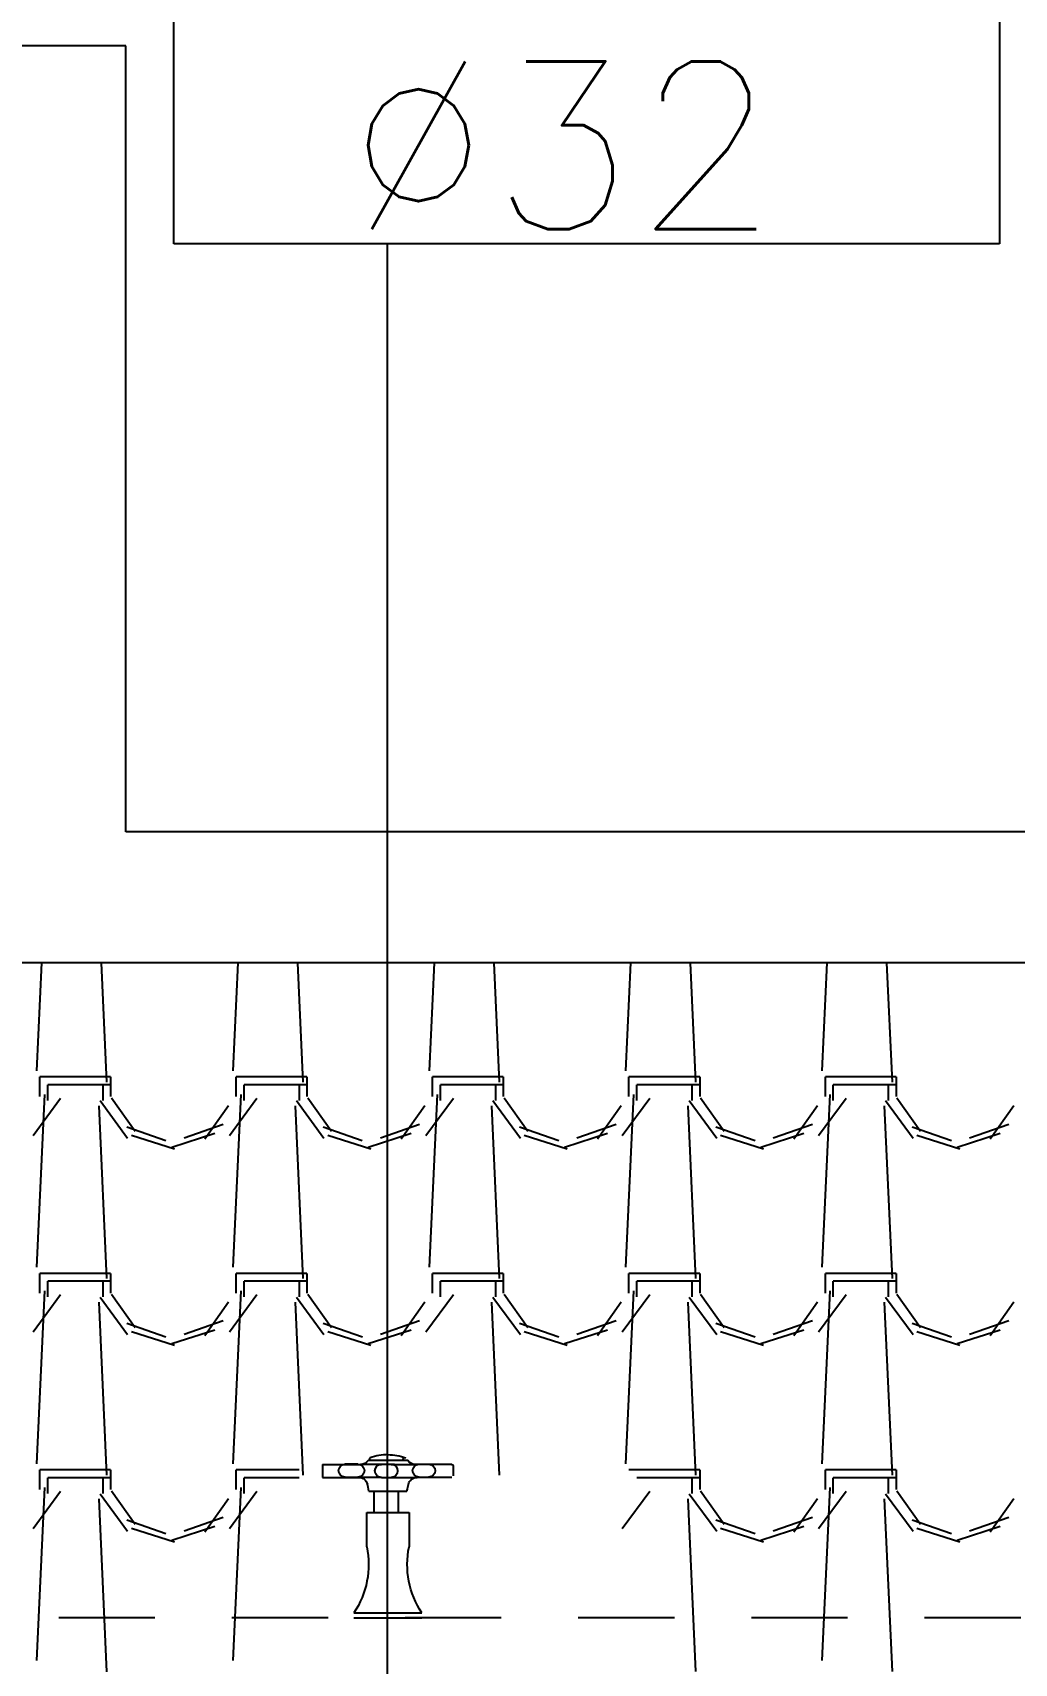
# Model space of a CAD drawing. Header units: millimetres. Extents: x 3923 to 4007, y 744 to 863.
# Drawn here: x 3935.954 to 3937.23, y 853.651 to 855.769 of the extents above; entities that cross this region are included whole.
import ezdxf
from ezdxf.enums import TextEntityAlignment as Align

# ---------------------------------------------------------------- set-up
doc = ezdxf.new("R2010")
doc.units = ezdxf.units.MM
doc.linetypes.add('HIDDEN2', pattern=[0.1875, 0.125, -0.0625])
for name, color, linetype in [('-HIDRO', 8, 'Continuous'), ('A-PEN-B', 5, 'Continuous'), ('HIDRO 01', 4, 'Continuous'), ('Prumadas_L', 1, 'Continuous'), ('Prumadas_Q', 3, 'Continuous'), ('Prumadas_T', 2, 'Continuous')]:
    doc.layers.add(name, color=color, linetype=linetype)
doc.styles.add('ROMANS', font='romans__.ttf', dxfattribs={"height": 0.1})

msp = doc.modelspace()

# ---------------------------------------------------------------- linework, layer by layer
at = {"layer": '-HIDRO'}
for p, q in [((3936.0752, 855.7515), (3930.9722, 855.7515)), ((3936.0752, 854.7309), (3936.0752, 855.7515)), ((3940.838, 854.7309), (3936.0752, 854.7309)), ((3940.838, 854.5608), (3931.1423, 854.5608))]:
    msp.add_line(p, q, dxfattribs=at)
at = {"layer": '-HIDRO', "linetype": 'Continuous'}
for p, q in [((3935.9655, 854.5608), (3935.9592, 854.4206)), ((3936.0431, 854.5608), (3936.0502, 854.4059)), ((3936.2207, 854.5608), (3936.2143, 854.4206)), ((3936.2983, 854.5608), (3936.3053, 854.4059)), ((3936.4758, 854.5608), (3936.4695, 854.4206)), ((3936.5534, 854.5608), (3936.5605, 854.4059)), ((3936.731, 854.5608), (3936.7246, 854.4206)), ((3936.8086, 854.5608), (3936.8156, 854.4059)), ((3936.9862, 854.5608), (3936.9798, 854.4206)), ((3937.0637, 854.5608), (3937.0708, 854.4059)), ((3936.0452, 854.4126), (3935.9636, 854.4126)), ((3935.9636, 854.3871), (3935.9636, 854.4126)), ((3936.0452, 854.4024), (3935.9738, 854.4024)), ((3935.9738, 854.382), (3935.9738, 854.4024)), ((3936.0554, 854.4126), (3936.0452, 854.4126)), ((3936.0452, 854.4024), (3936.0452, 854.382)), ((3936.0554, 854.4024), (3936.0452, 854.4024)), ((3936.0554, 854.4126), (3936.0554, 854.3871)), ((3936.3004, 854.4126), (3936.2187, 854.4126)), ((3936.2187, 854.3871), (3936.2187, 854.4126)), ((3936.3004, 854.4024), (3936.2289, 854.4024)), ((3936.2289, 854.382), (3936.2289, 854.4024)), ((3936.3106, 854.4126), (3936.3004, 854.4126)), ((3936.3004, 854.4024), (3936.3004, 854.382)), ((3936.3106, 854.4024), (3936.3004, 854.4024)), ((3936.3106, 854.4126), (3936.3106, 854.3871)), ((3936.5555, 854.4126), (3936.4739, 854.4126)), ((3936.4739, 854.3871), (3936.4739, 854.4126)), ((3936.5555, 854.4024), (3936.4841, 854.4024)), ((3936.4841, 854.382), (3936.4841, 854.4024)), ((3936.5657, 854.4126), (3936.5555, 854.4126)), ((3936.5555, 854.4024), (3936.5555, 854.382)), ((3936.5657, 854.4024), (3936.5555, 854.4024)), ((3936.5657, 854.4126), (3936.5657, 854.3871)), ((3936.8107, 854.4126), (3936.729, 854.4126)), ((3936.729, 854.3871), (3936.729, 854.4126)), ((3936.8107, 854.4024), (3936.7392, 854.4024)), ((3936.7392, 854.382), (3936.7392, 854.4024)), ((3936.8209, 854.4126), (3936.8107, 854.4126)), ((3936.8107, 854.4024), (3936.8107, 854.382)), ((3936.8209, 854.4024), (3936.8107, 854.4024)), ((3936.8209, 854.4126), (3936.8209, 854.3871)), ((3937.0658, 854.4126), (3936.9842, 854.4126)), ((3936.9842, 854.3871), (3936.9842, 854.4126)), ((3937.0658, 854.4024), (3936.9944, 854.4024)), ((3936.9944, 854.382), (3936.9944, 854.4024)), ((3937.076, 854.4126), (3937.0658, 854.4126)), ((3937.0658, 854.4024), (3937.0658, 854.382)), ((3937.076, 854.4024), (3937.0658, 854.4024)), ((3937.076, 854.4126), (3937.076, 854.3871)), ((3935.9548, 854.3367), (3935.9905, 854.3852)), ((3935.9694, 854.39), (3935.9592, 854.1654)), ((3936.04, 854.3753), (3936.0502, 854.1507)), ((3936.0419, 854.3818), (3936.0776, 854.3333)), ((3936.0566, 854.3856), (3936.0872, 854.3422)), ((3936.1779, 854.3323), (3936.2085, 854.3756)), ((3936.2099, 854.3367), (3936.2456, 854.3852)), ((3936.2245, 854.39), (3936.2143, 854.1654)), ((3936.2951, 854.3753), (3936.3053, 854.1507)), ((3936.297, 854.3818), (3936.3327, 854.3333)), ((3936.3117, 854.3856), (3936.3423, 854.3422)), ((3936.4331, 854.3323), (3936.4637, 854.3756)), ((3936.4651, 854.3367), (3936.5008, 854.3852)), ((3936.4797, 854.39), (3936.4695, 854.1654)), ((3936.5503, 854.3753), (3936.5605, 854.1507)), ((3936.5522, 854.3818), (3936.5879, 854.3333)), ((3936.5669, 854.3856), (3936.5975, 854.3422)), ((3936.6882, 854.3323), (3936.7188, 854.3757)), ((3936.7202, 854.3367), (3936.7559, 854.3852)), ((3936.7348, 854.39), (3936.7246, 854.1654)), ((3936.8054, 854.3753), (3936.8156, 854.1508)), ((3936.8073, 854.3818), (3936.843, 854.3333)), ((3936.822, 854.3856), (3936.8526, 854.3422)), ((3936.9434, 854.3323), (3936.974, 854.3757)), ((3936.9754, 854.3367), (3937.0111, 854.3852)), ((3936.99, 854.39), (3936.9798, 854.1654)), ((3937.0606, 854.3753), (3937.0708, 854.1508)), ((3937.0624, 854.3818), (3937.0982, 854.3333)), ((3937.0772, 854.3856), (3937.1078, 854.3422)), ((3937.1985, 854.3323), (3937.2291, 854.3757)), ((3936.0764, 854.348), (3936.1274, 854.3301)), ((3936.0824, 854.3372), (3936.1385, 854.3194)), ((3936.1348, 854.3216), (3936.1909, 854.3395)), ((3936.1509, 854.3335), (3936.2019, 854.3514)), ((3936.3315, 854.348), (3936.3825, 854.3301)), ((3936.3375, 854.3372), (3936.3937, 854.3194)), ((3936.3899, 854.3216), (3936.4461, 854.3395)), ((3936.406, 854.3335), (3936.457, 854.3514)), ((3936.5867, 854.348), (3936.6377, 854.3301)), ((3936.5927, 854.3372), (3936.6488, 854.3194)), ((3936.6451, 854.3216), (3936.7012, 854.3395)), ((3936.6612, 854.3335), (3936.7122, 854.3514)), ((3936.8418, 854.348), (3936.8928, 854.3301)), ((3936.8478, 854.3372), (3936.904, 854.3194)), ((3936.9002, 854.3216), (3936.9564, 854.3395)), ((3936.9163, 854.3335), (3936.9673, 854.3514)), ((3937.097, 854.348), (3937.148, 854.3301)), ((3937.103, 854.3372), (3937.1591, 854.3194)), ((3937.1554, 854.3216), (3937.2115, 854.3395)), ((3937.1715, 854.3335), (3937.2225, 854.3514)), ((3936.0452, 854.1575), (3935.9636, 854.1575)), ((3935.9636, 854.132), (3935.9636, 854.1575)), ((3936.0452, 854.1473), (3935.9738, 854.1473)), ((3935.9738, 854.1269), (3935.9738, 854.1473)), ((3936.0554, 854.1575), (3936.0452, 854.1575)), ((3936.0452, 854.1473), (3936.0452, 854.1269)), ((3936.0554, 854.1473), (3936.0452, 854.1473)), ((3936.0554, 854.1575), (3936.0554, 854.132)), ((3936.3004, 854.1575), (3936.2187, 854.1575)), ((3936.2187, 854.132), (3936.2187, 854.1575)), ((3936.3004, 854.1473), (3936.2289, 854.1473)), ((3936.2289, 854.1269), (3936.2289, 854.1473)), ((3936.3106, 854.1575), (3936.3004, 854.1575)), ((3936.3004, 854.1473), (3936.3004, 854.1269)), ((3936.3106, 854.1473), (3936.3004, 854.1473)), ((3936.3106, 854.1575), (3936.3106, 854.132)), ((3936.5555, 854.1575), (3936.4739, 854.1575)), ((3936.4739, 854.132), (3936.4739, 854.1575)), ((3936.5555, 854.1473), (3936.4841, 854.1473)), ((3936.4841, 854.1269), (3936.4841, 854.1473)), ((3936.5657, 854.1575), (3936.5555, 854.1575)), ((3936.5555, 854.1473), (3936.5555, 854.1269)), ((3936.5657, 854.1473), (3936.5555, 854.1473)), ((3936.5657, 854.1575), (3936.5657, 854.132)), ((3936.8107, 854.1575), (3936.729, 854.1575)), ((3936.729, 854.132), (3936.729, 854.1575)), ((3936.8107, 854.1473), (3936.7392, 854.1473)), ((3936.7392, 854.1269), (3936.7392, 854.1473)), ((3936.8209, 854.1575), (3936.8107, 854.1575)), ((3936.8107, 854.1473), (3936.8107, 854.1269)), ((3936.8209, 854.1473), (3936.8107, 854.1473)), ((3936.8209, 854.1575), (3936.8209, 854.132)), ((3937.0658, 854.1575), (3936.9842, 854.1575)), ((3936.9842, 854.132), (3936.9842, 854.1575)), ((3937.0658, 854.1473), (3936.9944, 854.1473)), ((3936.9944, 854.1269), (3936.9944, 854.1473)), ((3937.076, 854.1575), (3937.0658, 854.1575)), ((3937.0658, 854.1473), (3937.0658, 854.1269)), ((3937.076, 854.1473), (3937.0658, 854.1473)), ((3937.076, 854.1575), (3937.076, 854.132)), ((3935.9548, 854.0816), (3935.9905, 854.13)), ((3935.9694, 854.1348), (3935.9592, 853.9103)), ((3936.04, 854.1201), (3936.0502, 853.8956)), ((3936.0419, 854.1267), (3936.0776, 854.0782)), ((3936.0566, 854.1305), (3936.0872, 854.0871)), ((3936.1779, 854.0771), (3936.2085, 854.1205)), ((3936.2099, 854.0816), (3936.2456, 854.13)), ((3936.2245, 854.1348), (3936.2143, 853.9103)), ((3936.2951, 854.1201), (3936.3053, 853.8956)), ((3936.297, 854.1267), (3936.3327, 854.0782)), ((3936.3117, 854.1305), (3936.3423, 854.0871)), ((3936.4331, 854.0771), (3936.4637, 854.1205)), ((3936.4651, 854.0816), (3936.5008, 854.13)), ((3936.5503, 854.1201), (3936.5605, 853.8956)), ((3936.5522, 854.1267), (3936.5879, 854.0782)), ((3936.5669, 854.1305), (3936.5975, 854.0871)), ((3936.6882, 854.0771), (3936.7188, 854.1205)), ((3936.7202, 854.0816), (3936.7559, 854.13)), ((3936.7348, 854.1348), (3936.7246, 853.9103)), ((3936.8054, 854.1201), (3936.8156, 853.8956)), ((3936.8073, 854.1267), (3936.843, 854.0782)), ((3936.822, 854.1305), (3936.8526, 854.0871)), ((3936.9434, 854.0771), (3936.974, 854.1205)), ((3936.9754, 854.0816), (3937.0111, 854.13)), ((3936.99, 854.1348), (3936.9798, 853.9103)), ((3937.0606, 854.1201), (3937.0708, 853.8956)), ((3937.0625, 854.1267), (3937.0982, 854.0782)), ((3937.0772, 854.1305), (3937.1078, 854.0871)), ((3937.1985, 854.0771), (3937.2291, 854.1205)), ((3936.0764, 854.0928), (3936.1274, 854.075)), ((3936.0824, 854.0821), (3936.1385, 854.0642)), ((3936.1348, 854.0665), (3936.1909, 854.0843)), ((3936.1509, 854.0784), (3936.2019, 854.0962)), ((3936.3315, 854.0928), (3936.3826, 854.075)), ((3936.3375, 854.0821), (3936.3937, 854.0642)), ((3936.3899, 854.0665), (3936.4461, 854.0843)), ((3936.406, 854.0784), (3936.457, 854.0962)), ((3936.5867, 854.0928), (3936.6377, 854.075)), ((3936.5927, 854.0821), (3936.6488, 854.0642)), ((3936.6451, 854.0665), (3936.7012, 854.0843)), ((3936.6612, 854.0784), (3936.7122, 854.0962)), ((3936.8418, 854.0928), (3936.8928, 854.075)), ((3936.8478, 854.0821), (3936.904, 854.0642)), ((3936.9002, 854.0665), (3936.9564, 854.0843)), ((3936.9163, 854.0784), (3936.9673, 854.0962)), ((3937.097, 854.0928), (3937.148, 854.075)), ((3937.103, 854.0821), (3937.1591, 854.0642)), ((3937.1554, 854.0665), (3937.2115, 854.0843)), ((3937.1715, 854.0784), (3937.2225, 854.0962)), ((3936.0452, 853.9023), (3935.9636, 853.9023)), ((3935.9636, 853.8768), (3935.9636, 853.9023)), ((3936.0452, 853.8921), (3935.9738, 853.8921)), ((3935.9738, 853.8717), (3935.9738, 853.8921)), ((3936.0554, 853.9023), (3936.0452, 853.9023)), ((3936.0452, 853.8921), (3936.0452, 853.8717)), ((3936.0554, 853.8921), (3936.0452, 853.8921)), ((3936.0554, 853.9023), (3936.0554, 853.8768)), ((3936.3004, 853.9023), (3936.2187, 853.9023)), ((3936.2187, 853.8768), (3936.2187, 853.9023)), ((3936.3004, 853.8921), (3936.2289, 853.8921)), ((3936.2289, 853.8717), (3936.2289, 853.8921)), ((3936.8107, 853.9023), (3936.729, 853.9023)), ((3936.8107, 853.8921), (3936.7392, 853.8921)), ((3936.8209, 853.9023), (3936.8107, 853.9023)), ((3936.8107, 853.8921), (3936.8107, 853.8717)), ((3936.8209, 853.8921), (3936.8107, 853.8921)), ((3936.8209, 853.9023), (3936.8209, 853.8768)), ((3937.0658, 853.9023), (3936.9842, 853.9023)), ((3936.9842, 853.8768), (3936.9842, 853.9023)), ((3937.0658, 853.8921), (3936.9944, 853.8921)), ((3936.9944, 853.8717), (3936.9944, 853.8921)), ((3937.076, 853.9023), (3937.0658, 853.9023)), ((3937.0658, 853.8921), (3937.0658, 853.8717)), ((3937.076, 853.8921), (3937.0658, 853.8921)), ((3937.076, 853.9023), (3937.076, 853.8768)), ((3935.9548, 853.8264), (3935.9905, 853.8749)), ((3935.9694, 853.8797), (3935.9592, 853.6551)), ((3936.04, 853.865), (3936.0502, 853.6404)), ((3936.0419, 853.8715), (3936.0776, 853.823)), ((3936.0566, 853.8753), (3936.0872, 853.8319)), ((3936.1779, 853.822), (3936.2085, 853.8654)), ((3936.2099, 853.8264), (3936.2456, 853.8749)), ((3936.2245, 853.8797), (3936.2143, 853.6551)), ((3936.7202, 853.8264), (3936.7559, 853.8749)), ((3936.8054, 853.865), (3936.8156, 853.6405)), ((3936.8073, 853.8715), (3936.843, 853.823)), ((3936.822, 853.8753), (3936.8526, 853.8319)), ((3936.9434, 853.822), (3936.974, 853.8654)), ((3936.9754, 853.8264), (3937.0111, 853.8749)), ((3936.99, 853.8797), (3936.9798, 853.6551)), ((3937.0606, 853.865), (3937.0708, 853.6405)), ((3937.0625, 853.8715), (3937.0982, 853.823)), ((3937.0772, 853.8753), (3937.1078, 853.8319)), ((3937.1985, 853.822), (3937.2291, 853.8654)), ((3936.0764, 853.8377), (3936.1274, 853.8198)), ((3936.0824, 853.8269), (3936.1385, 853.8091)), ((3936.1348, 853.8113), (3936.1909, 853.8292)), ((3936.1509, 853.8232), (3936.2019, 853.8411)), ((3936.8418, 853.8377), (3936.8929, 853.8198)), ((3936.8478, 853.8269), (3936.904, 853.8091)), ((3936.9002, 853.8113), (3936.9564, 853.8292)), ((3936.9163, 853.8232), (3936.9673, 853.8411)), ((3937.097, 853.8377), (3937.148, 853.8198)), ((3937.103, 853.8269), (3937.1591, 853.8091)), ((3937.1554, 853.8113), (3937.2115, 853.8292)), ((3937.1715, 853.8232), (3937.2225, 853.8411))]:
    msp.add_line(p, q, dxfattribs=at)
at = {"layer": '-HIDRO', "linetype": 'HIDDEN2'}
msp.add_line((3940.838, 853.7103), (3931.9928, 853.7103), dxfattribs=at)
at = {"layer": 'A-PEN-B'}
msp.add_line((3936.4154, 853.596), (3936.4154, 853.7178), dxfattribs=at)
at = {"layer": 'HIDRO 01', "color": 4}
for p, q in [((3936.3306, 853.9096), (3936.3306, 853.8927)), ((3936.3306, 853.9096), (3936.3813, 853.9096)), ((3936.3684, 853.9098), (3936.36, 853.9098)), ((3936.3768, 853.9098), (3936.3684, 853.9098)), ((3936.4074, 853.9096), (3936.3803, 853.9096)), ((3936.3901, 853.9148), (3936.39, 853.9148)), ((3936.3901, 853.9148), (3936.3976, 853.9148)), ((3936.3976, 853.9148), (3936.4158, 853.9148)), ((3936.4158, 853.9096), (3936.4074, 853.9096)), ((3936.4158, 853.9148), (3936.434, 853.9148)), ((3936.4242, 853.9096), (3936.4158, 853.9096)), ((3936.4242, 853.9096), (3936.4511, 853.9096)), ((3936.434, 853.9148), (3936.4415, 853.9148)), ((3936.4988, 853.9096), (3936.4503, 853.9096)), ((3936.5009, 853.9011), (3936.5009, 853.9075)), ((3936.3306, 853.8927), (3936.3788, 853.8927)), ((3936.36, 853.8929), (3936.3684, 853.8929)), ((3936.3684, 853.8929), (3936.3768, 853.8929)), ((3936.4074, 853.8927), (3936.3788, 853.8927)), ((3936.4074, 853.8927), (3936.4158, 853.8927)), ((3936.4158, 853.8927), (3936.4242, 853.8927)), ((3936.4242, 853.8927), (3936.4538, 853.8927)), ((3936.4988, 853.8927), (3936.4528, 853.8927)), ((3936.5009, 853.8948), (3936.5009, 853.9011)), ((3936.391, 853.8748), (3936.3983, 853.8748)), ((3936.3979, 853.8472), (3936.3979, 853.8748)), ((3936.3983, 853.8748), (3936.4158, 853.8748)), ((3936.4158, 853.8748), (3936.4333, 853.8748)), ((3936.4295, 853.8472), (3936.4295, 853.8748)), ((3936.4333, 853.8748), (3936.4405, 853.8748)), ((3936.3884, 853.8472), (3936.4158, 853.8472)), ((3936.3884, 853.8025), (3936.3884, 853.8472)), ((3936.4158, 853.8472), (3936.4432, 853.8472)), ((3936.4432, 853.8472), (3936.4432, 853.8025)), ((3936.3716, 853.7166), (3936.4158, 853.7166)), ((3936.3716, 853.7103), (3936.4158, 853.7103)), ((3936.4158, 853.7166), (3936.46, 853.7166)), ((3936.4158, 853.7103), (3936.46, 853.7103))]:
    msp.add_line(p, q, dxfattribs=at)
for points in [[(3936.391, 853.8748), (3936.3905, 853.8773), (3936.3899, 853.88), (3936.3891, 853.8836)], [(3936.4405, 853.8748), (3936.4411, 853.8773), (3936.4417, 853.88), (3936.4425, 853.8836)]]:
    msp.add_lwpolyline(points, dxfattribs=at)
at = {"layer": 'HIDRO 01', "color": 4, "extrusion": (0, 0, -1)}
for centre, radius, start, end in [((-3936.36, 853.9013), 0.00842, 0.0183, 89.9819), ((-3936.3768, 853.9013), 0.00842, 90.026, 179.974), ((-3936.3803, 853.9211), 0.0116, 213.6059, 270), ((-3936.4074, 853.9011), 0.00842, 0.0183, 89.9819), ((-3936.4158, 853.8551), 0.0671, 89.9957, 110.1363), ((-3936.42, 853.9011), 0.00842, 90.026, 179.974), ((-3936.4341, 853.9165), 0.00168, 190.0948, 270), ((-3936.4341, 853.9165), 0.00168, 110.1219, 190.1124), ((-3936.4513, 853.9211), 0.0116, 271.2368, 326.379), ((-3936.4562, 853.9013), 0.00842, 0.0183, 89.9819), ((-3936.4688, 853.9013), 0.00842, 90.026, 179.974), ((-3936.4988, 853.9075), 0.0021, 90, 180), ((-3936.36, 853.9014), 0.00842, 270.0183, 359.9819), ((-3936.3768, 853.9014), 0.00842, 180.0182, 269.9818), ((-3936.3778, 853.8811), 0.0116, 89.9998, 167.6433), ((-3936.4074, 853.9011), 0.00842, 270.0183, 359.9819), ((-3936.42, 853.9011), 0.00842, 180.0182, 269.9818), ((-3936.4538, 853.8811), 0.0116, 12.3599, 90), ((-3936.4562, 853.9014), 0.00842, 270.0183, 359.9819), ((-3936.4688, 853.9014), 0.00842, 180.0182, 269.9818), ((-3936.2766, 853.7799), 0.1141, 168.5496, 213.642), ((-3936.555, 853.7799), 0.1141, 326.3582, 11.4507)]:
    msp.add_arc(centre, radius, start, end, dxfattribs=at)
at = {"layer": 'HIDRO 01', "color": 4}
for centre, radius, start, end in [((3936.3901, 853.9146), 0.000211, 116.7174, 146.3559), ((3936.3933, 853.9165), 0.00168, 110.1271, 190.0763), ((3936.3933, 853.9165), 0.00168, 190.0721, 270.0034), ((3936.4158, 853.8551), 0.0671, 89.994, 110.1389), ((3936.4415, 853.9146), 0.000213, 33.8845, 89.9151)]:
    msp.add_arc(centre, radius, start, end, dxfattribs=at)
at = {"layer": 'Prumadas_L'}
msp.add_line((3936.4154, 853.596), (3936.4154, 855.4943), dxfattribs=at)
at = {"layer": 'Prumadas_Q'}
for p, q in [((3936.1375, 855.4943), (3936.1375, 856.6721)), ((3937.2106, 856.6721), (3937.2106, 855.4943)), ((3937.2106, 855.4943), (3936.1375, 855.4943))]:
    msp.add_line(p, q, dxfattribs=at)

# ---------------------------------------------------------------- texts
at = {"layer": 'Prumadas_T', "style": 'ROMANS'}
msp.add_text('%%C32', height=0.21784, rotation=0, dxfattribs=at).set_placement((3936.6421, 855.5134), align=Align.CENTER)

doc.saveas('drawing.dxf')
